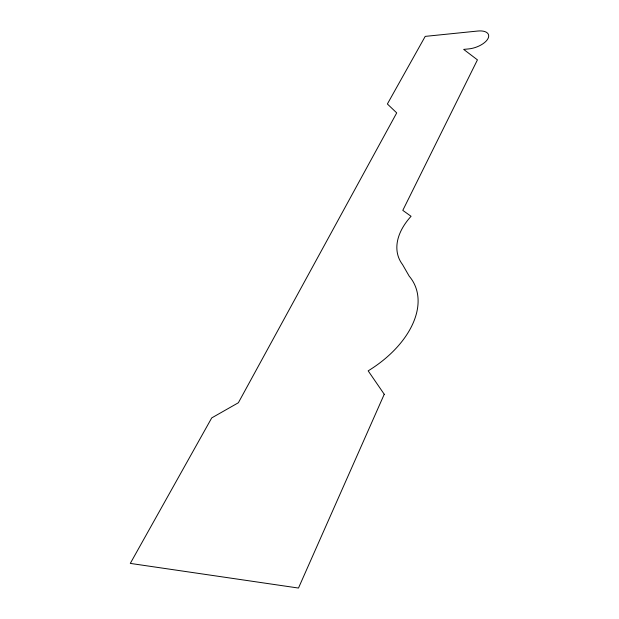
<?xml version="1.0" encoding="UTF-8"?>
<svg xmlns="http://www.w3.org/2000/svg" width="619" height="619" viewBox="0 0 619 619"><rect width="100%" height="100%" fill="white"/><g stroke="black" fill="none" stroke-linecap="round" stroke-linejoin="round"><path stroke-width="0.93" d="M384.244 394.264L298.482 588.05L130.3 563.406L211.721 417.91L238.369 402.752L396.717 112.89L387.378 103.992L425.214 36.382L477.729 31.035A16.133 7.776 -19.2 0 1 488.02 38.525A16.133 7.776 -19.2 0 1 468.606 48.924L463.67 49.396L477.435 59.865L402.799 210.367L411.07 216.294A74.767 45.202 -20.1 0 0 402.528 264.545L409.213 276.175A92.935 58.178 -26.4 0 1 368.166 370.851L384.244 394.264"/></g></svg>
